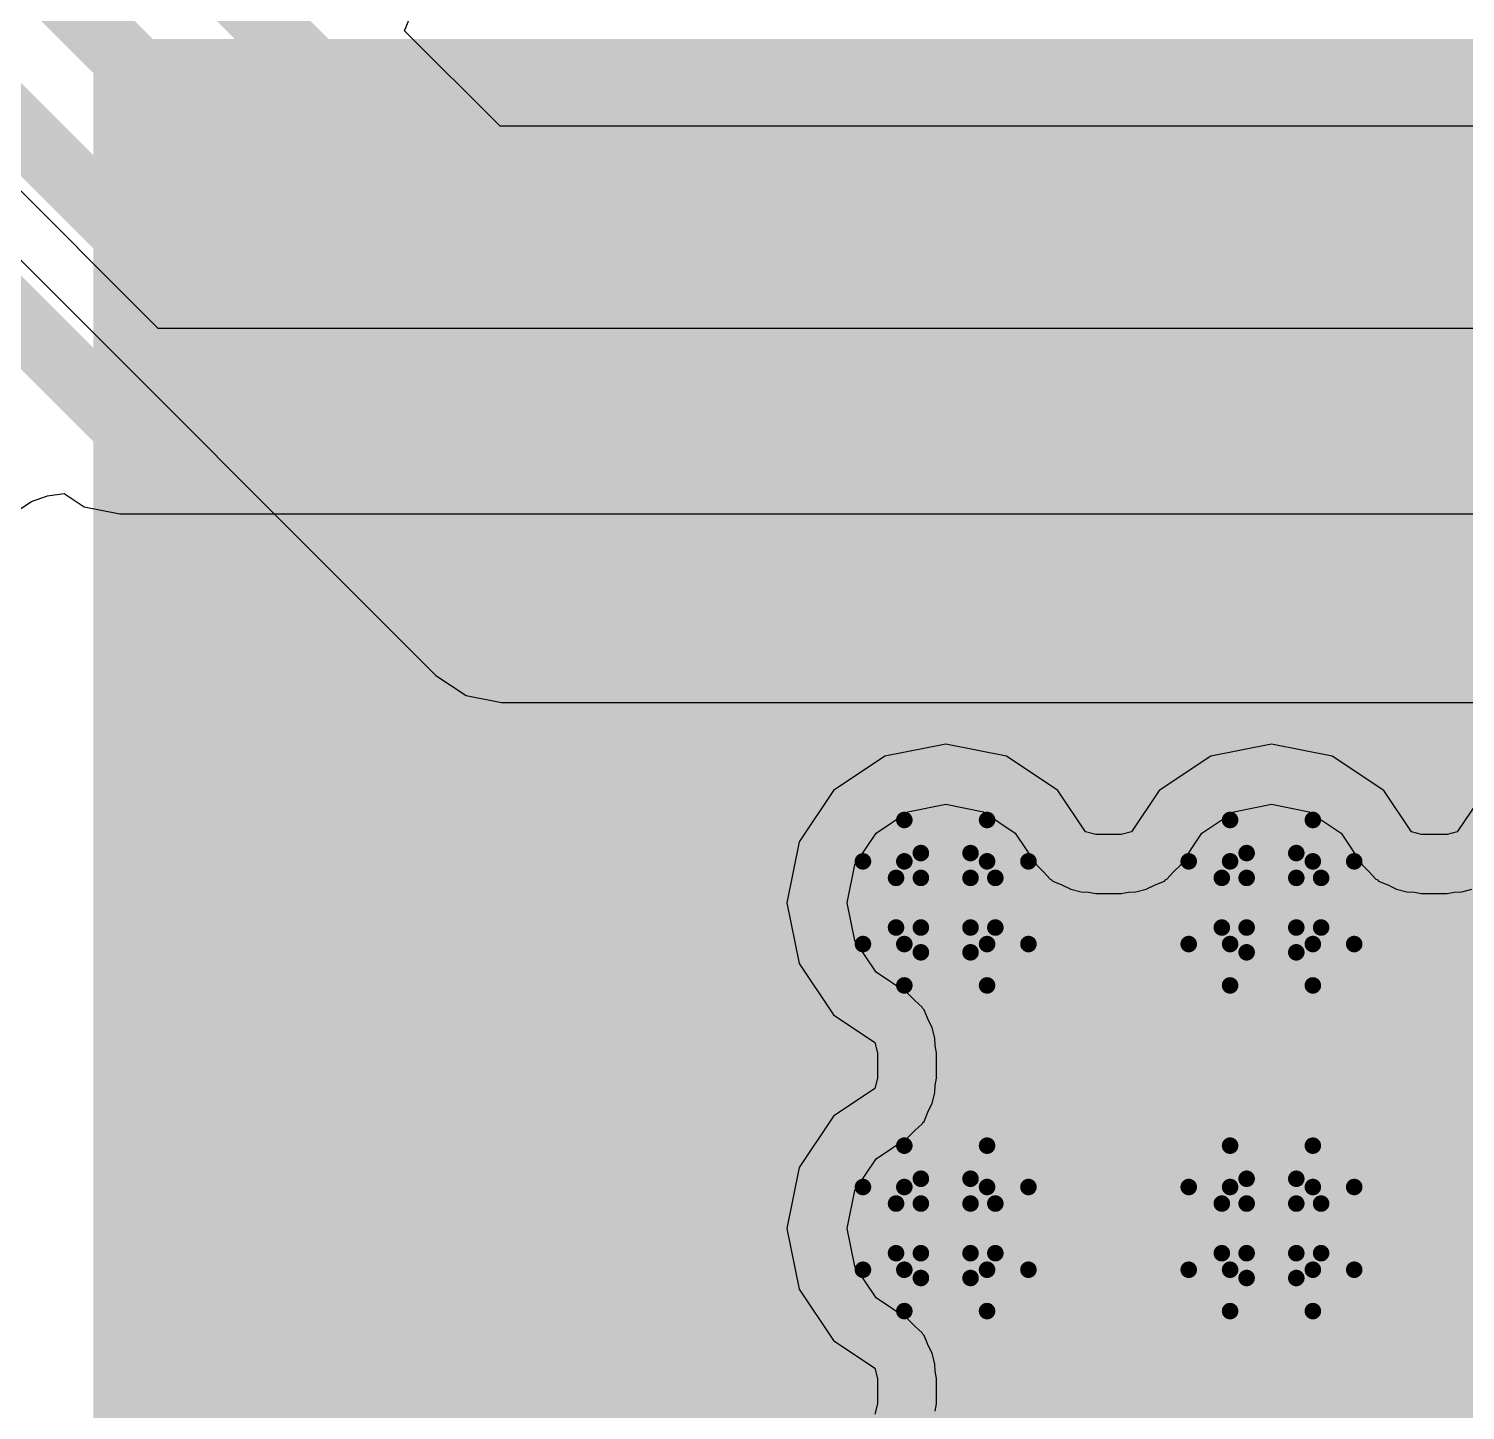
# Model space of a CAD drawing. Header units: inches. Extents: x -0.1 to 17.9, y -0.8 to 4.8.
# Drawn here: x 2.0105 to 2.1841, y 2.7359 to 2.9029 of the extents above; entities that cross this region are included whole.
import ezdxf

# ---------------------------------------------------------------- set-up
doc = ezdxf.new("R2010")
doc.units = ezdxf.units.IN
doc.header["$MEASUREMENT"] = 0
for name, color, linetype in [('Bottom Layer 1', 5, 'Continuous'), ('Bottom Solder', 6, 'Continuous'), ('Drill Drawing', 1, 'Continuous'), ('GND+Signal', 16, 'Continuous'), ('PWR+Signal', 76, 'Continuous'), ('Top Layer 1', 1, 'Continuous'), ('Top Paste', 8, 'Continuous'), ('Top Solder', 216, 'Continuous'), ('Via Holes', 16, 'Continuous')]:
    doc.layers.add(name, color=color, linetype=linetype)

# ---------------------------------------------------------------- blocks, each defined once
blk = doc.blocks.new('100_VQFN__12_12__100')
at = {"layer": 'Top Layer 1'}
blk.add_hatch(color=1, dxfattribs=at).paths.add_polyline_path([(-0.1595, 0.1595), (0.1595, 0.1595), (0.1595, -0.1595), (-0.1595, -0.1595)])
at = {"layer": 'Top Paste'}
blk.add_hatch(color=8, dxfattribs=at).paths.add_polyline_path([(-0.1595, 0.1595), (0.1595, 0.1595), (0.1595, -0.1595), (-0.1595, -0.1595)])
at = {"layer": 'Top Solder'}
blk.add_hatch(color=216, dxfattribs=at).paths.add_polyline_path([(-0.16166, 0.16167), (0.16167, 0.16167), (0.16167, -0.16167), (-0.16166, -0.16167)])

msp = doc.modelspace()

# ---------------------------------------------------------------- hatches: boundary and pattern name
at = {"layer": 'Bottom Layer 1'}
h = msp.add_hatch(color=5, dxfattribs=at)
edge = h.paths.add_edge_path()
edge.add_arc((2.12134, 2.79725), 0.01181, 0, 360)
h = msp.add_hatch(color=5, dxfattribs=at)
edge = h.paths.add_edge_path()
edge.add_arc((2.16071, 2.79725), 0.01181, 0, 360)
h = msp.add_hatch(color=5, dxfattribs=at)
edge = h.paths.add_edge_path()
edge.add_arc((2.12134, 2.75788), 0.01181, 0, 360)
h = msp.add_hatch(color=5, dxfattribs=at)
edge = h.paths.add_edge_path()
edge.add_arc((2.16071, 2.75788), 0.01181, 0, 360)
at = {"layer": 'Bottom Solder'}
h = msp.add_hatch(color=6, dxfattribs=at)
edge = h.paths.add_edge_path()
edge.add_arc((2.12134, 2.79725), 0.01581, 0, 360)
h = msp.add_hatch(color=6, dxfattribs=at)
edge = h.paths.add_edge_path()
edge.add_arc((2.16071, 2.79725), 0.01581, 0, 360)
h = msp.add_hatch(color=6, dxfattribs=at)
edge = h.paths.add_edge_path()
edge.add_arc((2.12134, 2.75788), 0.01581, 0, 360)
h = msp.add_hatch(color=6, dxfattribs=at)
edge = h.paths.add_edge_path()
edge.add_arc((2.16071, 2.75788), 0.01581, 0, 360)
at = {"layer": 'GND+Signal'}
h = msp.add_hatch(color=16, dxfattribs=at)
edge = h.paths.add_edge_path()
edge.add_arc((2.12134, 2.79725), 0.01181, 0, 360)
h = msp.add_hatch(color=16, dxfattribs=at)
edge = h.paths.add_edge_path()
edge.add_arc((2.16071, 2.79725), 0.01181, 0, 360)
h = msp.add_hatch(color=16, dxfattribs=at)
edge = h.paths.add_edge_path()
edge.add_arc((2.12134, 2.75788), 0.01181, 0, 360)
h = msp.add_hatch(color=16, dxfattribs=at)
edge = h.paths.add_edge_path()
edge.add_arc((2.16071, 2.75788), 0.01181, 0, 360)
at = {"layer": 'PWR+Signal'}
h = msp.add_hatch(color=76, dxfattribs=at)
edge = h.paths.add_edge_path()
edge.add_arc((2.12134, 2.79725), 0.01181, 0, 360)
h = msp.add_hatch(color=76, dxfattribs=at)
edge = h.paths.add_edge_path()
edge.add_arc((2.16071, 2.79725), 0.01181, 0, 360)
h = msp.add_hatch(color=76, dxfattribs=at)
edge = h.paths.add_edge_path()
edge.add_arc((2.12134, 2.75788), 0.01181, 0, 360)
h = msp.add_hatch(color=76, dxfattribs=at)
edge = h.paths.add_edge_path()
edge.add_arc((2.16071, 2.75788), 0.01181, 0, 360)
at = {"layer": 'Top Layer 1'}
h = msp.add_hatch(color=1, dxfattribs=at)
edge = h.paths.add_edge_path()
edge.add_arc((2.12134, 2.79725), 0.01181, 0, 360)
h = msp.add_hatch(color=1, dxfattribs=at)
edge = h.paths.add_edge_path()
edge.add_arc((2.16071, 2.79725), 0.01181, 0, 360)
h = msp.add_hatch(color=1, dxfattribs=at)
edge = h.paths.add_edge_path()
edge.add_arc((2.12134, 2.75788), 0.01181, 0, 360)
h = msp.add_hatch(color=1, dxfattribs=at)
edge = h.paths.add_edge_path()
edge.add_arc((2.16071, 2.75788), 0.01181, 0, 360)
at = {"layer": 'Via Holes'}
h = msp.add_hatch(color=7, dxfattribs=at)
edge = h.paths.add_edge_path()
edge.add_arc((2.12134, 2.79725), 0.00591, 0, 360)
h = msp.add_hatch(color=7, dxfattribs=at)
edge = h.paths.add_edge_path()
edge.add_arc((2.16071, 2.79725), 0.00591, 0, 360)
h = msp.add_hatch(color=7, dxfattribs=at)
edge = h.paths.add_edge_path()
edge.add_arc((2.12134, 2.75788), 0.00591, 0, 360)
h = msp.add_hatch(color=7, dxfattribs=at)
edge = h.paths.add_edge_path()
edge.add_arc((2.16071, 2.75788), 0.00591, 0, 360)

# ---------------------------------------------------------------- linework, layer by layer
at = {"layer": 'Bottom Layer 1'}
for p, q in [((2.02618, 2.86668), (2.00093, 2.89193)), ((2.34508, 2.86668), (2.02618, 2.86668)), ((2.00931, 2.84476), (2.01086, 2.84577)), ((2.01086, 2.84577), (2.01281, 2.84643)), ((2.01281, 2.84643), (2.01481, 2.84673)), ((2.01481, 2.84673), (2.01724, 2.8451)), ((2.01724, 2.8451), (2.02154, 2.84425)), ((2.02154, 2.84425), (2.02154, 2.84425)), ((2.02154, 2.84425), (2.34403, 2.84425))]:
    msp.add_line(p, q, dxfattribs=at)
for points in [[(1.993, 2.884, 0.008, 0.008, 0), (2.02154, 2.85546, 0.008, 0.008, 0)], [(2.02154, 2.85546, 0.008, 0.008, 0), (2.43546, 2.85546, 0.008, 0.008, 0)]]:
    msp.add_lwpolyline(points, format="xyseb", dxfattribs=at)
msp.add_lwpolyline([(2.01954, 2.85546, 0.004, 0.004, 1), (2.02354, 2.85546, 0.004, 0.004, 1)], format="xyseb", close=True, dxfattribs=at)
msp.add_lwpolyline([(2.01954, 2.85546, 0.004, 0.004, 1), (2.02354, 2.85546, 0.004, 0.004, 1)], format="xyseb", close=True, dxfattribs=at)
at = {"layer": 'Drill Drawing'}
for points in [[(2.11634, 2.80225, 0.002, 0.002, 0), (2.11634, 2.80725, 0.002, 0.002, 0)], [(2.11634, 2.80725, 0.002, 0.002, 0), (2.12634, 2.80725, 0.002, 0.002, 0)], [(2.12634, 2.80225, 0.002, 0.002, 0), (2.12634, 2.80725, 0.002, 0.002, 0)], [(2.15571, 2.80225, 0.002, 0.002, 0), (2.15571, 2.80725, 0.002, 0.002, 0)], [(2.15571, 2.80725, 0.002, 0.002, 0), (2.16571, 2.80725, 0.002, 0.002, 0)], [(2.16571, 2.80225, 0.002, 0.002, 0), (2.16571, 2.80725, 0.002, 0.002, 0)], [(2.11834, 2.80025, 0.002, 0.002, 0), (2.11834, 2.80325, 0.002, 0.002, 0)], [(2.11834, 2.80325, 0.002, 0.002, 0), (2.12434, 2.80325, 0.002, 0.002, 0)], [(2.12434, 2.80025, 0.002, 0.002, 0), (2.12434, 2.80325, 0.002, 0.002, 0)], [(2.15771, 2.80025, 0.002, 0.002, 0), (2.15771, 2.80325, 0.002, 0.002, 0)], [(2.15771, 2.80325, 0.002, 0.002, 0), (2.16371, 2.80325, 0.002, 0.002, 0)], [(2.16371, 2.80025, 0.002, 0.002, 0), (2.16371, 2.80325, 0.002, 0.002, 0)], [(2.11134, 2.79225, 0.002, 0.002, 0), (2.11134, 2.80225, 0.002, 0.002, 0)], [(2.11134, 2.80225, 0.002, 0.002, 0), (2.11634, 2.80225, 0.002, 0.002, 0)], [(2.12634, 2.80225, 0.002, 0.002, 0), (2.13134, 2.80225, 0.002, 0.002, 0)], [(2.13134, 2.79225, 0.002, 0.002, 0), (2.13134, 2.80225, 0.002, 0.002, 0)], [(2.15071, 2.79225, 0.002, 0.002, 0), (2.15071, 2.80225, 0.002, 0.002, 0)], [(2.15071, 2.80225, 0.002, 0.002, 0), (2.15571, 2.80225, 0.002, 0.002, 0)], [(2.16571, 2.80225, 0.002, 0.002, 0), (2.17071, 2.80225, 0.002, 0.002, 0)], [(2.17071, 2.79225, 0.002, 0.002, 0), (2.17071, 2.80225, 0.002, 0.002, 0)], [(2.11534, 2.79425, 0.002, 0.002, 0), (2.11534, 2.80025, 0.002, 0.002, 0)], [(2.11534, 2.80025, 0.002, 0.002, 0), (2.11834, 2.80025, 0.002, 0.002, 0)], [(2.12434, 2.80025, 0.002, 0.002, 0), (2.12734, 2.80025, 0.002, 0.002, 0)], [(2.12734, 2.79425, 0.002, 0.002, 0), (2.12734, 2.80025, 0.002, 0.002, 0)], [(2.15471, 2.79425, 0.002, 0.002, 0), (2.15471, 2.80025, 0.002, 0.002, 0)], [(2.15471, 2.80025, 0.002, 0.002, 0), (2.15771, 2.80025, 0.002, 0.002, 0)], [(2.16371, 2.80025, 0.002, 0.002, 0), (2.16671, 2.80025, 0.002, 0.002, 0)], [(2.16671, 2.79425, 0.002, 0.002, 0), (2.16671, 2.80025, 0.002, 0.002, 0)], [(2.11534, 2.79425, 0.002, 0.002, 0), (2.11834, 2.79425, 0.002, 0.002, 0)], [(2.11834, 2.79125, 0.002, 0.002, 0), (2.11834, 2.79425, 0.002, 0.002, 0)], [(2.12434, 2.79425, 0.002, 0.002, 0), (2.12734, 2.79425, 0.002, 0.002, 0)], [(2.12434, 2.79125, 0.002, 0.002, 0), (2.12434, 2.79425, 0.002, 0.002, 0)], [(2.15471, 2.79425, 0.002, 0.002, 0), (2.15771, 2.79425, 0.002, 0.002, 0)], [(2.15771, 2.79125, 0.002, 0.002, 0), (2.15771, 2.79425, 0.002, 0.002, 0)], [(2.16371, 2.79425, 0.002, 0.002, 0), (2.16671, 2.79425, 0.002, 0.002, 0)], [(2.16371, 2.79125, 0.002, 0.002, 0), (2.16371, 2.79425, 0.002, 0.002, 0)], [(2.11134, 2.79225, 0.002, 0.002, 0), (2.11634, 2.79225, 0.002, 0.002, 0)], [(2.11634, 2.78725, 0.002, 0.002, 0), (2.11634, 2.79225, 0.002, 0.002, 0)], [(2.11834, 2.79125, 0.002, 0.002, 0), (2.12434, 2.79125, 0.002, 0.002, 0)], [(2.12634, 2.79225, 0.002, 0.002, 0), (2.13134, 2.79225, 0.002, 0.002, 0)], [(2.12634, 2.78725, 0.002, 0.002, 0), (2.12634, 2.79225, 0.002, 0.002, 0)], [(2.15071, 2.79225, 0.002, 0.002, 0), (2.15571, 2.79225, 0.002, 0.002, 0)], [(2.15571, 2.78725, 0.002, 0.002, 0), (2.15571, 2.79225, 0.002, 0.002, 0)], [(2.15771, 2.79125, 0.002, 0.002, 0), (2.16371, 2.79125, 0.002, 0.002, 0)], [(2.16571, 2.79225, 0.002, 0.002, 0), (2.17071, 2.79225, 0.002, 0.002, 0)], [(2.16571, 2.78725, 0.002, 0.002, 0), (2.16571, 2.79225, 0.002, 0.002, 0)], [(2.11634, 2.78725, 0.002, 0.002, 0), (2.12634, 2.78725, 0.002, 0.002, 0)], [(2.15571, 2.78725, 0.002, 0.002, 0), (2.16571, 2.78725, 0.002, 0.002, 0)], [(2.11634, 2.76288, 0.002, 0.002, 0), (2.11634, 2.76788, 0.002, 0.002, 0)], [(2.11634, 2.76788, 0.002, 0.002, 0), (2.12634, 2.76788, 0.002, 0.002, 0)], [(2.12634, 2.76288, 0.002, 0.002, 0), (2.12634, 2.76788, 0.002, 0.002, 0)], [(2.15571, 2.76288, 0.002, 0.002, 0), (2.15571, 2.76788, 0.002, 0.002, 0)], [(2.15571, 2.76788, 0.002, 0.002, 0), (2.16571, 2.76788, 0.002, 0.002, 0)], [(2.16571, 2.76288, 0.002, 0.002, 0), (2.16571, 2.76788, 0.002, 0.002, 0)], [(2.11134, 2.75288, 0.002, 0.002, 0), (2.11134, 2.76288, 0.002, 0.002, 0)], [(2.11134, 2.76288, 0.002, 0.002, 0), (2.11634, 2.76288, 0.002, 0.002, 0)], [(2.11834, 2.76088, 0.002, 0.002, 0), (2.11834, 2.76388, 0.002, 0.002, 0)], [(2.11834, 2.76388, 0.002, 0.002, 0), (2.12434, 2.76388, 0.002, 0.002, 0)], [(2.12434, 2.76088, 0.002, 0.002, 0), (2.12434, 2.76388, 0.002, 0.002, 0)], [(2.12634, 2.76288, 0.002, 0.002, 0), (2.13134, 2.76288, 0.002, 0.002, 0)], [(2.13134, 2.75288, 0.002, 0.002, 0), (2.13134, 2.76288, 0.002, 0.002, 0)], [(2.15071, 2.75288, 0.002, 0.002, 0), (2.15071, 2.76288, 0.002, 0.002, 0)], [(2.15071, 2.76288, 0.002, 0.002, 0), (2.15571, 2.76288, 0.002, 0.002, 0)], [(2.15771, 2.76088, 0.002, 0.002, 0), (2.15771, 2.76388, 0.002, 0.002, 0)], [(2.15771, 2.76388, 0.002, 0.002, 0), (2.16371, 2.76388, 0.002, 0.002, 0)], [(2.16371, 2.76088, 0.002, 0.002, 0), (2.16371, 2.76388, 0.002, 0.002, 0)], [(2.16571, 2.76288, 0.002, 0.002, 0), (2.17071, 2.76288, 0.002, 0.002, 0)], [(2.17071, 2.75288, 0.002, 0.002, 0), (2.17071, 2.76288, 0.002, 0.002, 0)], [(2.11534, 2.75488, 0.002, 0.002, 0), (2.11534, 2.76088, 0.002, 0.002, 0)], [(2.11534, 2.76088, 0.002, 0.002, 0), (2.11834, 2.76088, 0.002, 0.002, 0)], [(2.12434, 2.76088, 0.002, 0.002, 0), (2.12734, 2.76088, 0.002, 0.002, 0)], [(2.12734, 2.75488, 0.002, 0.002, 0), (2.12734, 2.76088, 0.002, 0.002, 0)], [(2.15471, 2.75488, 0.002, 0.002, 0), (2.15471, 2.76088, 0.002, 0.002, 0)], [(2.15471, 2.76088, 0.002, 0.002, 0), (2.15771, 2.76088, 0.002, 0.002, 0)], [(2.16371, 2.76088, 0.002, 0.002, 0), (2.16671, 2.76088, 0.002, 0.002, 0)], [(2.16671, 2.75488, 0.002, 0.002, 0), (2.16671, 2.76088, 0.002, 0.002, 0)], [(2.11534, 2.75488, 0.002, 0.002, 0), (2.11834, 2.75488, 0.002, 0.002, 0)], [(2.11834, 2.75188, 0.002, 0.002, 0), (2.11834, 2.75488, 0.002, 0.002, 0)], [(2.12434, 2.75488, 0.002, 0.002, 0), (2.12734, 2.75488, 0.002, 0.002, 0)], [(2.12434, 2.75188, 0.002, 0.002, 0), (2.12434, 2.75488, 0.002, 0.002, 0)], [(2.15471, 2.75488, 0.002, 0.002, 0), (2.15771, 2.75488, 0.002, 0.002, 0)], [(2.15771, 2.75188, 0.002, 0.002, 0), (2.15771, 2.75488, 0.002, 0.002, 0)], [(2.16371, 2.75488, 0.002, 0.002, 0), (2.16671, 2.75488, 0.002, 0.002, 0)], [(2.16371, 2.75188, 0.002, 0.002, 0), (2.16371, 2.75488, 0.002, 0.002, 0)], [(2.11134, 2.75288, 0.002, 0.002, 0), (2.11634, 2.75288, 0.002, 0.002, 0)], [(2.11634, 2.74788, 0.002, 0.002, 0), (2.11634, 2.75288, 0.002, 0.002, 0)], [(2.12634, 2.75288, 0.002, 0.002, 0), (2.13134, 2.75288, 0.002, 0.002, 0)], [(2.12634, 2.74788, 0.002, 0.002, 0), (2.12634, 2.75288, 0.002, 0.002, 0)], [(2.15071, 2.75288, 0.002, 0.002, 0), (2.15571, 2.75288, 0.002, 0.002, 0)], [(2.15571, 2.74788, 0.002, 0.002, 0), (2.15571, 2.75288, 0.002, 0.002, 0)], [(2.16571, 2.75288, 0.002, 0.002, 0), (2.17071, 2.75288, 0.002, 0.002, 0)], [(2.16571, 2.74788, 0.002, 0.002, 0), (2.16571, 2.75288, 0.002, 0.002, 0)], [(2.11834, 2.75188, 0.002, 0.002, 0), (2.12434, 2.75188, 0.002, 0.002, 0)], [(2.15771, 2.75188, 0.002, 0.002, 0), (2.16371, 2.75188, 0.002, 0.002, 0)], [(2.11634, 2.74788, 0.002, 0.002, 0), (2.12634, 2.74788, 0.002, 0.002, 0)], [(2.15571, 2.74788, 0.002, 0.002, 0), (2.16571, 2.74788, 0.002, 0.002, 0)]]:
    msp.add_lwpolyline(points, format="xyseb", dxfattribs=at)
for points in [[(2.11584, 2.80725, 0.001, 0.001, 1), (2.11684, 2.80725, 0.001, 0.001, 1)], [(2.11584, 2.80725, 0.001, 0.001, 1), (2.11684, 2.80725, 0.001, 0.001, 1)], [(2.12584, 2.80725, 0.001, 0.001, 1), (2.12684, 2.80725, 0.001, 0.001, 1)], [(2.12584, 2.80725, 0.001, 0.001, 1), (2.12684, 2.80725, 0.001, 0.001, 1)], [(2.15521, 2.80725, 0.001, 0.001, 1), (2.15621, 2.80725, 0.001, 0.001, 1)], [(2.15521, 2.80725, 0.001, 0.001, 1), (2.15621, 2.80725, 0.001, 0.001, 1)], [(2.16521, 2.80725, 0.001, 0.001, 1), (2.16621, 2.80725, 0.001, 0.001, 1)], [(2.16521, 2.80725, 0.001, 0.001, 1), (2.16621, 2.80725, 0.001, 0.001, 1)], [(2.11784, 2.80325, 0.001, 0.001, 1), (2.11884, 2.80325, 0.001, 0.001, 1)], [(2.11784, 2.80325, 0.001, 0.001, 1), (2.11884, 2.80325, 0.001, 0.001, 1)], [(2.12384, 2.80325, 0.001, 0.001, 1), (2.12484, 2.80325, 0.001, 0.001, 1)], [(2.12384, 2.80325, 0.001, 0.001, 1), (2.12484, 2.80325, 0.001, 0.001, 1)], [(2.15721, 2.80325, 0.001, 0.001, 1), (2.15821, 2.80325, 0.001, 0.001, 1)], [(2.15721, 2.80325, 0.001, 0.001, 1), (2.15821, 2.80325, 0.001, 0.001, 1)], [(2.16321, 2.80325, 0.001, 0.001, 1), (2.16421, 2.80325, 0.001, 0.001, 1)], [(2.16321, 2.80325, 0.001, 0.001, 1), (2.16421, 2.80325, 0.001, 0.001, 1)], [(2.11084, 2.80225, 0.001, 0.001, 1), (2.11184, 2.80225, 0.001, 0.001, 1)], [(2.11084, 2.80225, 0.001, 0.001, 1), (2.11184, 2.80225, 0.001, 0.001, 1)], [(2.11584, 2.80225, 0.001, 0.001, 1), (2.11684, 2.80225, 0.001, 0.001, 1)], [(2.11584, 2.80225, 0.001, 0.001, 1), (2.11684, 2.80225, 0.001, 0.001, 1)], [(2.12584, 2.80225, 0.001, 0.001, 1), (2.12684, 2.80225, 0.001, 0.001, 1)], [(2.12584, 2.80225, 0.001, 0.001, 1), (2.12684, 2.80225, 0.001, 0.001, 1)], [(2.13084, 2.80225, 0.001, 0.001, 1), (2.13184, 2.80225, 0.001, 0.001, 1)], [(2.13084, 2.80225, 0.001, 0.001, 1), (2.13184, 2.80225, 0.001, 0.001, 1)], [(2.15021, 2.80225, 0.001, 0.001, 1), (2.15121, 2.80225, 0.001, 0.001, 1)], [(2.15021, 2.80225, 0.001, 0.001, 1), (2.15121, 2.80225, 0.001, 0.001, 1)], [(2.15521, 2.80225, 0.001, 0.001, 1), (2.15621, 2.80225, 0.001, 0.001, 1)], [(2.15521, 2.80225, 0.001, 0.001, 1), (2.15621, 2.80225, 0.001, 0.001, 1)], [(2.16521, 2.80225, 0.001, 0.001, 1), (2.16621, 2.80225, 0.001, 0.001, 1)], [(2.16521, 2.80225, 0.001, 0.001, 1), (2.16621, 2.80225, 0.001, 0.001, 1)], [(2.17021, 2.80225, 0.001, 0.001, 1), (2.17121, 2.80225, 0.001, 0.001, 1)], [(2.17021, 2.80225, 0.001, 0.001, 1), (2.17121, 2.80225, 0.001, 0.001, 1)], [(2.11484, 2.80025, 0.001, 0.001, 1), (2.11584, 2.80025, 0.001, 0.001, 1)], [(2.11484, 2.80025, 0.001, 0.001, 1), (2.11584, 2.80025, 0.001, 0.001, 1)], [(2.11784, 2.80025, 0.001, 0.001, 1), (2.11884, 2.80025, 0.001, 0.001, 1)], [(2.11784, 2.80025, 0.001, 0.001, 1), (2.11884, 2.80025, 0.001, 0.001, 1)], [(2.12384, 2.80025, 0.001, 0.001, 1), (2.12484, 2.80025, 0.001, 0.001, 1)], [(2.12384, 2.80025, 0.001, 0.001, 1), (2.12484, 2.80025, 0.001, 0.001, 1)], [(2.12684, 2.80025, 0.001, 0.001, 1), (2.12784, 2.80025, 0.001, 0.001, 1)], [(2.12684, 2.80025, 0.001, 0.001, 1), (2.12784, 2.80025, 0.001, 0.001, 1)], [(2.15421, 2.80025, 0.001, 0.001, 1), (2.15521, 2.80025, 0.001, 0.001, 1)], [(2.15421, 2.80025, 0.001, 0.001, 1), (2.15521, 2.80025, 0.001, 0.001, 1)], [(2.15721, 2.80025, 0.001, 0.001, 1), (2.15821, 2.80025, 0.001, 0.001, 1)], [(2.15721, 2.80025, 0.001, 0.001, 1), (2.15821, 2.80025, 0.001, 0.001, 1)], [(2.16321, 2.80025, 0.001, 0.001, 1), (2.16421, 2.80025, 0.001, 0.001, 1)], [(2.16321, 2.80025, 0.001, 0.001, 1), (2.16421, 2.80025, 0.001, 0.001, 1)], [(2.16621, 2.80025, 0.001, 0.001, 1), (2.16721, 2.80025, 0.001, 0.001, 1)], [(2.16621, 2.80025, 0.001, 0.001, 1), (2.16721, 2.80025, 0.001, 0.001, 1)], [(2.11484, 2.79425, 0.001, 0.001, 1), (2.11584, 2.79425, 0.001, 0.001, 1)], [(2.11484, 2.79425, 0.001, 0.001, 1), (2.11584, 2.79425, 0.001, 0.001, 1)], [(2.11784, 2.79425, 0.001, 0.001, 1), (2.11884, 2.79425, 0.001, 0.001, 1)], [(2.11784, 2.79425, 0.001, 0.001, 1), (2.11884, 2.79425, 0.001, 0.001, 1)], [(2.12384, 2.79425, 0.001, 0.001, 1), (2.12484, 2.79425, 0.001, 0.001, 1)], [(2.12384, 2.79425, 0.001, 0.001, 1), (2.12484, 2.79425, 0.001, 0.001, 1)], [(2.12684, 2.79425, 0.001, 0.001, 1), (2.12784, 2.79425, 0.001, 0.001, 1)], [(2.12684, 2.79425, 0.001, 0.001, 1), (2.12784, 2.79425, 0.001, 0.001, 1)], [(2.15421, 2.79425, 0.001, 0.001, 1), (2.15521, 2.79425, 0.001, 0.001, 1)], [(2.15421, 2.79425, 0.001, 0.001, 1), (2.15521, 2.79425, 0.001, 0.001, 1)], [(2.15721, 2.79425, 0.001, 0.001, 1), (2.15821, 2.79425, 0.001, 0.001, 1)], [(2.15721, 2.79425, 0.001, 0.001, 1), (2.15821, 2.79425, 0.001, 0.001, 1)], [(2.16321, 2.79425, 0.001, 0.001, 1), (2.16421, 2.79425, 0.001, 0.001, 1)], [(2.16321, 2.79425, 0.001, 0.001, 1), (2.16421, 2.79425, 0.001, 0.001, 1)], [(2.16621, 2.79425, 0.001, 0.001, 1), (2.16721, 2.79425, 0.001, 0.001, 1)], [(2.16621, 2.79425, 0.001, 0.001, 1), (2.16721, 2.79425, 0.001, 0.001, 1)], [(2.11084, 2.79225, 0.001, 0.001, 1), (2.11184, 2.79225, 0.001, 0.001, 1)], [(2.11084, 2.79225, 0.001, 0.001, 1), (2.11184, 2.79225, 0.001, 0.001, 1)], [(2.11584, 2.79225, 0.001, 0.001, 1), (2.11684, 2.79225, 0.001, 0.001, 1)], [(2.11584, 2.79225, 0.001, 0.001, 1), (2.11684, 2.79225, 0.001, 0.001, 1)], [(2.11784, 2.79125, 0.001, 0.001, 1), (2.11884, 2.79125, 0.001, 0.001, 1)], [(2.11784, 2.79125, 0.001, 0.001, 1), (2.11884, 2.79125, 0.001, 0.001, 1)], [(2.12384, 2.79125, 0.001, 0.001, 1), (2.12484, 2.79125, 0.001, 0.001, 1)], [(2.12384, 2.79125, 0.001, 0.001, 1), (2.12484, 2.79125, 0.001, 0.001, 1)], [(2.12584, 2.79225, 0.001, 0.001, 1), (2.12684, 2.79225, 0.001, 0.001, 1)], [(2.12584, 2.79225, 0.001, 0.001, 1), (2.12684, 2.79225, 0.001, 0.001, 1)], [(2.13084, 2.79225, 0.001, 0.001, 1), (2.13184, 2.79225, 0.001, 0.001, 1)], [(2.13084, 2.79225, 0.001, 0.001, 1), (2.13184, 2.79225, 0.001, 0.001, 1)], [(2.15021, 2.79225, 0.001, 0.001, 1), (2.15121, 2.79225, 0.001, 0.001, 1)], [(2.15021, 2.79225, 0.001, 0.001, 1), (2.15121, 2.79225, 0.001, 0.001, 1)], [(2.15521, 2.79225, 0.001, 0.001, 1), (2.15621, 2.79225, 0.001, 0.001, 1)], [(2.15521, 2.79225, 0.001, 0.001, 1), (2.15621, 2.79225, 0.001, 0.001, 1)], [(2.15721, 2.79125, 0.001, 0.001, 1), (2.15821, 2.79125, 0.001, 0.001, 1)], [(2.15721, 2.79125, 0.001, 0.001, 1), (2.15821, 2.79125, 0.001, 0.001, 1)], [(2.16321, 2.79125, 0.001, 0.001, 1), (2.16421, 2.79125, 0.001, 0.001, 1)], [(2.16321, 2.79125, 0.001, 0.001, 1), (2.16421, 2.79125, 0.001, 0.001, 1)], [(2.16521, 2.79225, 0.001, 0.001, 1), (2.16621, 2.79225, 0.001, 0.001, 1)], [(2.16521, 2.79225, 0.001, 0.001, 1), (2.16621, 2.79225, 0.001, 0.001, 1)], [(2.17021, 2.79225, 0.001, 0.001, 1), (2.17121, 2.79225, 0.001, 0.001, 1)], [(2.17021, 2.79225, 0.001, 0.001, 1), (2.17121, 2.79225, 0.001, 0.001, 1)], [(2.11584, 2.78725, 0.001, 0.001, 1), (2.11684, 2.78725, 0.001, 0.001, 1)], [(2.11584, 2.78725, 0.001, 0.001, 1), (2.11684, 2.78725, 0.001, 0.001, 1)], [(2.12584, 2.78725, 0.001, 0.001, 1), (2.12684, 2.78725, 0.001, 0.001, 1)], [(2.12584, 2.78725, 0.001, 0.001, 1), (2.12684, 2.78725, 0.001, 0.001, 1)], [(2.15521, 2.78725, 0.001, 0.001, 1), (2.15621, 2.78725, 0.001, 0.001, 1)], [(2.15521, 2.78725, 0.001, 0.001, 1), (2.15621, 2.78725, 0.001, 0.001, 1)], [(2.16521, 2.78725, 0.001, 0.001, 1), (2.16621, 2.78725, 0.001, 0.001, 1)], [(2.16521, 2.78725, 0.001, 0.001, 1), (2.16621, 2.78725, 0.001, 0.001, 1)], [(2.11584, 2.76788, 0.001, 0.001, 1), (2.11684, 2.76788, 0.001, 0.001, 1)], [(2.11584, 2.76788, 0.001, 0.001, 1), (2.11684, 2.76788, 0.001, 0.001, 1)], [(2.12584, 2.76788, 0.001, 0.001, 1), (2.12684, 2.76788, 0.001, 0.001, 1)], [(2.12584, 2.76788, 0.001, 0.001, 1), (2.12684, 2.76788, 0.001, 0.001, 1)], [(2.15521, 2.76788, 0.001, 0.001, 1), (2.15621, 2.76788, 0.001, 0.001, 1)], [(2.15521, 2.76788, 0.001, 0.001, 1), (2.15621, 2.76788, 0.001, 0.001, 1)], [(2.16521, 2.76788, 0.001, 0.001, 1), (2.16621, 2.76788, 0.001, 0.001, 1)], [(2.16521, 2.76788, 0.001, 0.001, 1), (2.16621, 2.76788, 0.001, 0.001, 1)], [(2.11084, 2.76288, 0.001, 0.001, 1), (2.11184, 2.76288, 0.001, 0.001, 1)], [(2.11084, 2.76288, 0.001, 0.001, 1), (2.11184, 2.76288, 0.001, 0.001, 1)], [(2.11584, 2.76288, 0.001, 0.001, 1), (2.11684, 2.76288, 0.001, 0.001, 1)], [(2.11584, 2.76288, 0.001, 0.001, 1), (2.11684, 2.76288, 0.001, 0.001, 1)], [(2.11784, 2.76388, 0.001, 0.001, 1), (2.11884, 2.76388, 0.001, 0.001, 1)], [(2.11784, 2.76388, 0.001, 0.001, 1), (2.11884, 2.76388, 0.001, 0.001, 1)], [(2.12384, 2.76388, 0.001, 0.001, 1), (2.12484, 2.76388, 0.001, 0.001, 1)], [(2.12384, 2.76388, 0.001, 0.001, 1), (2.12484, 2.76388, 0.001, 0.001, 1)], [(2.12584, 2.76288, 0.001, 0.001, 1), (2.12684, 2.76288, 0.001, 0.001, 1)], [(2.12584, 2.76288, 0.001, 0.001, 1), (2.12684, 2.76288, 0.001, 0.001, 1)], [(2.13084, 2.76288, 0.001, 0.001, 1), (2.13184, 2.76288, 0.001, 0.001, 1)], [(2.13084, 2.76288, 0.001, 0.001, 1), (2.13184, 2.76288, 0.001, 0.001, 1)], [(2.15021, 2.76288, 0.001, 0.001, 1), (2.15121, 2.76288, 0.001, 0.001, 1)], [(2.15021, 2.76288, 0.001, 0.001, 1), (2.15121, 2.76288, 0.001, 0.001, 1)], [(2.15521, 2.76288, 0.001, 0.001, 1), (2.15621, 2.76288, 0.001, 0.001, 1)], [(2.15521, 2.76288, 0.001, 0.001, 1), (2.15621, 2.76288, 0.001, 0.001, 1)], [(2.15721, 2.76388, 0.001, 0.001, 1), (2.15821, 2.76388, 0.001, 0.001, 1)], [(2.15721, 2.76388, 0.001, 0.001, 1), (2.15821, 2.76388, 0.001, 0.001, 1)], [(2.16321, 2.76388, 0.001, 0.001, 1), (2.16421, 2.76388, 0.001, 0.001, 1)], [(2.16321, 2.76388, 0.001, 0.001, 1), (2.16421, 2.76388, 0.001, 0.001, 1)], [(2.16521, 2.76288, 0.001, 0.001, 1), (2.16621, 2.76288, 0.001, 0.001, 1)], [(2.16521, 2.76288, 0.001, 0.001, 1), (2.16621, 2.76288, 0.001, 0.001, 1)], [(2.17021, 2.76288, 0.001, 0.001, 1), (2.17121, 2.76288, 0.001, 0.001, 1)], [(2.17021, 2.76288, 0.001, 0.001, 1), (2.17121, 2.76288, 0.001, 0.001, 1)], [(2.11484, 2.76088, 0.001, 0.001, 1), (2.11584, 2.76088, 0.001, 0.001, 1)], [(2.11484, 2.76088, 0.001, 0.001, 1), (2.11584, 2.76088, 0.001, 0.001, 1)], [(2.11784, 2.76088, 0.001, 0.001, 1), (2.11884, 2.76088, 0.001, 0.001, 1)], [(2.11784, 2.76088, 0.001, 0.001, 1), (2.11884, 2.76088, 0.001, 0.001, 1)], [(2.12384, 2.76088, 0.001, 0.001, 1), (2.12484, 2.76088, 0.001, 0.001, 1)], [(2.12384, 2.76088, 0.001, 0.001, 1), (2.12484, 2.76088, 0.001, 0.001, 1)], [(2.12684, 2.76088, 0.001, 0.001, 1), (2.12784, 2.76088, 0.001, 0.001, 1)], [(2.12684, 2.76088, 0.001, 0.001, 1), (2.12784, 2.76088, 0.001, 0.001, 1)], [(2.15421, 2.76088, 0.001, 0.001, 1), (2.15521, 2.76088, 0.001, 0.001, 1)], [(2.15421, 2.76088, 0.001, 0.001, 1), (2.15521, 2.76088, 0.001, 0.001, 1)], [(2.15721, 2.76088, 0.001, 0.001, 1), (2.15821, 2.76088, 0.001, 0.001, 1)], [(2.15721, 2.76088, 0.001, 0.001, 1), (2.15821, 2.76088, 0.001, 0.001, 1)], [(2.16321, 2.76088, 0.001, 0.001, 1), (2.16421, 2.76088, 0.001, 0.001, 1)], [(2.16321, 2.76088, 0.001, 0.001, 1), (2.16421, 2.76088, 0.001, 0.001, 1)], [(2.16621, 2.76088, 0.001, 0.001, 1), (2.16721, 2.76088, 0.001, 0.001, 1)], [(2.16621, 2.76088, 0.001, 0.001, 1), (2.16721, 2.76088, 0.001, 0.001, 1)], [(2.11484, 2.75488, 0.001, 0.001, 1), (2.11584, 2.75488, 0.001, 0.001, 1)], [(2.11484, 2.75488, 0.001, 0.001, 1), (2.11584, 2.75488, 0.001, 0.001, 1)], [(2.11784, 2.75488, 0.001, 0.001, 1), (2.11884, 2.75488, 0.001, 0.001, 1)], [(2.11784, 2.75488, 0.001, 0.001, 1), (2.11884, 2.75488, 0.001, 0.001, 1)], [(2.12384, 2.75488, 0.001, 0.001, 1), (2.12484, 2.75488, 0.001, 0.001, 1)], [(2.12384, 2.75488, 0.001, 0.001, 1), (2.12484, 2.75488, 0.001, 0.001, 1)], [(2.12684, 2.75488, 0.001, 0.001, 1), (2.12784, 2.75488, 0.001, 0.001, 1)], [(2.12684, 2.75488, 0.001, 0.001, 1), (2.12784, 2.75488, 0.001, 0.001, 1)], [(2.15421, 2.75488, 0.001, 0.001, 1), (2.15521, 2.75488, 0.001, 0.001, 1)], [(2.15421, 2.75488, 0.001, 0.001, 1), (2.15521, 2.75488, 0.001, 0.001, 1)], [(2.15721, 2.75488, 0.001, 0.001, 1), (2.15821, 2.75488, 0.001, 0.001, 1)], [(2.15721, 2.75488, 0.001, 0.001, 1), (2.15821, 2.75488, 0.001, 0.001, 1)], [(2.16321, 2.75488, 0.001, 0.001, 1), (2.16421, 2.75488, 0.001, 0.001, 1)], [(2.16321, 2.75488, 0.001, 0.001, 1), (2.16421, 2.75488, 0.001, 0.001, 1)], [(2.16621, 2.75488, 0.001, 0.001, 1), (2.16721, 2.75488, 0.001, 0.001, 1)], [(2.16621, 2.75488, 0.001, 0.001, 1), (2.16721, 2.75488, 0.001, 0.001, 1)], [(2.11084, 2.75288, 0.001, 0.001, 1), (2.11184, 2.75288, 0.001, 0.001, 1)], [(2.11084, 2.75288, 0.001, 0.001, 1), (2.11184, 2.75288, 0.001, 0.001, 1)], [(2.11584, 2.75288, 0.001, 0.001, 1), (2.11684, 2.75288, 0.001, 0.001, 1)], [(2.11584, 2.75288, 0.001, 0.001, 1), (2.11684, 2.75288, 0.001, 0.001, 1)], [(2.12584, 2.75288, 0.001, 0.001, 1), (2.12684, 2.75288, 0.001, 0.001, 1)], [(2.12584, 2.75288, 0.001, 0.001, 1), (2.12684, 2.75288, 0.001, 0.001, 1)], [(2.13084, 2.75288, 0.001, 0.001, 1), (2.13184, 2.75288, 0.001, 0.001, 1)], [(2.13084, 2.75288, 0.001, 0.001, 1), (2.13184, 2.75288, 0.001, 0.001, 1)], [(2.15021, 2.75288, 0.001, 0.001, 1), (2.15121, 2.75288, 0.001, 0.001, 1)], [(2.15021, 2.75288, 0.001, 0.001, 1), (2.15121, 2.75288, 0.001, 0.001, 1)], [(2.15521, 2.75288, 0.001, 0.001, 1), (2.15621, 2.75288, 0.001, 0.001, 1)], [(2.15521, 2.75288, 0.001, 0.001, 1), (2.15621, 2.75288, 0.001, 0.001, 1)], [(2.16521, 2.75288, 0.001, 0.001, 1), (2.16621, 2.75288, 0.001, 0.001, 1)], [(2.16521, 2.75288, 0.001, 0.001, 1), (2.16621, 2.75288, 0.001, 0.001, 1)], [(2.17021, 2.75288, 0.001, 0.001, 1), (2.17121, 2.75288, 0.001, 0.001, 1)], [(2.17021, 2.75288, 0.001, 0.001, 1), (2.17121, 2.75288, 0.001, 0.001, 1)], [(2.11784, 2.75188, 0.001, 0.001, 1), (2.11884, 2.75188, 0.001, 0.001, 1)], [(2.11784, 2.75188, 0.001, 0.001, 1), (2.11884, 2.75188, 0.001, 0.001, 1)], [(2.12384, 2.75188, 0.001, 0.001, 1), (2.12484, 2.75188, 0.001, 0.001, 1)], [(2.12384, 2.75188, 0.001, 0.001, 1), (2.12484, 2.75188, 0.001, 0.001, 1)], [(2.15721, 2.75188, 0.001, 0.001, 1), (2.15821, 2.75188, 0.001, 0.001, 1)], [(2.15721, 2.75188, 0.001, 0.001, 1), (2.15821, 2.75188, 0.001, 0.001, 1)], [(2.16321, 2.75188, 0.001, 0.001, 1), (2.16421, 2.75188, 0.001, 0.001, 1)], [(2.16321, 2.75188, 0.001, 0.001, 1), (2.16421, 2.75188, 0.001, 0.001, 1)], [(2.11584, 2.74788, 0.001, 0.001, 1), (2.11684, 2.74788, 0.001, 0.001, 1)], [(2.11584, 2.74788, 0.001, 0.001, 1), (2.11684, 2.74788, 0.001, 0.001, 1)], [(2.12584, 2.74788, 0.001, 0.001, 1), (2.12684, 2.74788, 0.001, 0.001, 1)], [(2.12584, 2.74788, 0.001, 0.001, 1), (2.12684, 2.74788, 0.001, 0.001, 1)], [(2.15521, 2.74788, 0.001, 0.001, 1), (2.15621, 2.74788, 0.001, 0.001, 1)], [(2.15521, 2.74788, 0.001, 0.001, 1), (2.15621, 2.74788, 0.001, 0.001, 1)], [(2.16521, 2.74788, 0.001, 0.001, 1), (2.16621, 2.74788, 0.001, 0.001, 1)], [(2.16521, 2.74788, 0.001, 0.001, 1), (2.16621, 2.74788, 0.001, 0.001, 1)]]:
    msp.add_lwpolyline(points, format="xyseb", close=True, dxfattribs=at)
at = {"layer": 'GND+Signal'}
for p, q in [((2.12134, 2.81643), (2.114, 2.81497)), ((2.12868, 2.81497), (2.12134, 2.81643)), ((2.16071, 2.81643), (2.15337, 2.81497)), ((2.16805, 2.81497), (2.16071, 2.81643)), ((2.114, 2.81497), (2.10778, 2.81081)), ((2.1349, 2.81081), (2.12868, 2.81497)), ((2.15337, 2.81497), (2.14715, 2.81081)), ((2.17427, 2.81081), (2.16805, 2.81497)), ((2.10778, 2.81081), (2.10362, 2.80459)), ((2.13825, 2.80581), (2.1349, 2.81081)), ((2.14715, 2.81081), (2.1438, 2.80581)), ((2.17762, 2.80581), (2.17427, 2.81081)), ((2.18652, 2.81081), (2.18317, 2.80581)), ((2.11678, 2.80825), (2.12134, 2.80915)), ((2.12134, 2.80915), (2.12589, 2.80825)), ((2.15615, 2.80825), (2.16071, 2.80915)), ((2.16071, 2.80915), (2.16526, 2.80825)), ((2.11292, 2.80567), (2.11678, 2.80825)), ((2.12589, 2.80825), (2.12975, 2.80567)), ((2.15229, 2.80567), (2.15615, 2.80825)), ((2.16526, 2.80825), (2.16912, 2.80567)), ((2.11034, 2.80181), (2.11292, 2.80567)), ((2.12975, 2.80567), (2.13231, 2.80184)), ((2.13948, 2.80549), (2.13825, 2.80581)), ((2.1438, 2.80581), (2.14256, 2.80549)), ((2.14974, 2.80184), (2.15229, 2.80567)), ((2.16912, 2.80567), (2.17168, 2.80184)), ((2.17885, 2.80549), (2.17762, 2.80581)), ((2.18317, 2.80581), (2.18193, 2.80549)), ((2.10362, 2.80459), (2.10216, 2.79725)), ((2.14256, 2.80549), (2.13948, 2.80549)), ((2.18193, 2.80549), (2.17885, 2.80549)), ((2.10944, 2.79725), (2.11034, 2.80181)), ((2.13231, 2.80184), (2.13316, 2.80099)), ((2.13316, 2.80099), (2.13396, 2.8001)), ((2.14808, 2.8001), (2.14889, 2.80099)), ((2.14889, 2.80099), (2.14974, 2.80184)), ((2.17168, 2.80184), (2.17253, 2.80099)), ((2.17253, 2.80099), (2.17333, 2.8001)), ((2.13396, 2.8001), (2.13414, 2.80001)), ((2.13414, 2.80001), (2.13428, 2.79987)), ((2.13428, 2.79987), (2.13539, 2.79941)), ((2.13539, 2.79941), (2.13647, 2.79889)), ((2.13647, 2.79889), (2.13771, 2.79858)), ((2.14433, 2.79858), (2.14557, 2.79889)), ((2.14557, 2.79889), (2.14666, 2.79941)), ((2.14666, 2.79941), (2.14777, 2.79987)), ((2.14777, 2.79987), (2.14791, 2.80001)), ((2.14791, 2.80001), (2.14808, 2.8001)), ((2.17333, 2.8001), (2.17351, 2.80001)), ((2.17351, 2.80001), (2.17365, 2.79987)), ((2.17365, 2.79987), (2.17476, 2.79941)), ((2.17476, 2.79941), (2.17584, 2.79889)), ((2.17584, 2.79889), (2.17708, 2.79858)), ((2.1837, 2.79858), (2.18494, 2.79889)), ((2.10216, 2.79725), (2.10362, 2.78991)), ((2.11034, 2.7927), (2.10944, 2.79725)), ((2.13771, 2.79858), (2.13861, 2.79853)), ((2.13861, 2.79853), (2.13948, 2.79835)), ((2.13948, 2.79835), (2.14256, 2.79835)), ((2.14256, 2.79835), (2.14344, 2.79853)), ((2.14344, 2.79853), (2.14433, 2.79858)), ((2.17708, 2.79858), (2.17798, 2.79853)), ((2.17798, 2.79853), (2.17885, 2.79835)), ((2.17885, 2.79835), (2.18193, 2.79835)), ((2.18193, 2.79835), (2.18281, 2.79853)), ((2.18281, 2.79853), (2.1837, 2.79858)), ((2.11292, 2.78884), (2.11034, 2.7927)), ((2.10362, 2.78991), (2.10778, 2.78369)), ((2.11675, 2.78628), (2.11292, 2.78884)), ((2.1176, 2.78543), (2.11675, 2.78628)), ((2.11849, 2.78463), (2.1176, 2.78543)), ((2.10778, 2.78369), (2.11278, 2.78035)), ((2.11858, 2.78445), (2.11849, 2.78463)), ((2.11872, 2.78431), (2.11858, 2.78445)), ((2.11918, 2.7832), (2.11872, 2.78431)), ((2.1197, 2.78212), (2.11918, 2.7832)), ((2.12001, 2.78088), (2.1197, 2.78212)), ((2.11278, 2.78035), (2.1131, 2.77911)), ((2.12006, 2.77998), (2.12001, 2.78088)), ((2.12024, 2.77911), (2.12006, 2.77998)), ((2.1131, 2.77911), (2.1131, 2.77603)), ((2.12024, 2.77603), (2.12024, 2.77911)), ((2.1131, 2.77603), (2.11278, 2.77479)), ((2.12006, 2.77515), (2.12024, 2.77603)), ((2.11278, 2.77479), (2.10778, 2.77144)), ((2.12001, 2.77426), (2.12006, 2.77515)), ((2.11918, 2.77193), (2.1197, 2.77302)), ((2.1197, 2.77302), (2.12001, 2.77426)), ((2.10778, 2.77144), (2.10362, 2.76522)), ((2.11858, 2.77068), (2.11872, 2.77082)), ((2.11872, 2.77082), (2.11918, 2.77193)), ((2.11675, 2.76886), (2.1176, 2.7697)), ((2.1176, 2.7697), (2.11849, 2.77051)), ((2.11849, 2.77051), (2.11858, 2.77068)), ((2.11292, 2.7663), (2.11675, 2.76886)), ((2.11034, 2.76244), (2.11292, 2.7663)), ((2.10362, 2.76522), (2.10216, 2.75788)), ((2.10944, 2.75788), (2.11034, 2.76244)), ((2.10216, 2.75788), (2.10362, 2.75054)), ((2.11034, 2.75333), (2.10944, 2.75788)), ((2.11292, 2.74947), (2.11034, 2.75333)), ((2.10362, 2.75054), (2.10778, 2.74432)), ((2.11675, 2.74691), (2.11292, 2.74947)), ((2.1176, 2.74606), (2.11675, 2.74691)), ((2.11849, 2.74526), (2.1176, 2.74606)), ((2.11858, 2.74508), (2.11849, 2.74526)), ((2.11872, 2.74494), (2.11858, 2.74508)), ((2.11918, 2.74383), (2.11872, 2.74494)), ((2.10778, 2.74432), (2.11278, 2.74098)), ((2.1197, 2.74275), (2.11918, 2.74383)), ((2.12001, 2.74151), (2.1197, 2.74275)), ((2.12006, 2.74061), (2.12001, 2.74151)), ((2.11278, 2.74098), (2.1131, 2.73974)), ((2.1131, 2.73974), (2.1131, 2.73666)), ((2.12024, 2.73974), (2.12006, 2.74061)), ((2.12024, 2.73666), (2.12024, 2.73974)), ((2.1131, 2.73666), (2.11278, 2.73542)), ((2.12006, 2.73578), (2.12024, 2.73666))]:
    msp.add_line(p, q, dxfattribs=at)
at = {"layer": 'PWR+Signal'}
for p, q in [((2.05594, 2.90266), (2.05797, 2.9077)), ((2.06749, 2.89111), (2.05594, 2.90266)), ((2.34987, 2.89111), (2.06749, 2.89111)), ((2.00684, 2.87762), (2.05973, 2.82472)), ((2.05973, 2.82472), (2.05973, 2.82472)), ((2.05973, 2.82472), (2.06337, 2.82229)), ((2.06337, 2.82229), (2.06766, 2.82144)), ((2.06766, 2.82144), (2.06766, 2.82144)), ((2.06766, 2.82144), (2.34987, 2.82144)), ((2.12134, 2.81643), (2.114, 2.81497)), ((2.12868, 2.81497), (2.12134, 2.81643)), ((2.16071, 2.81643), (2.15337, 2.81497)), ((2.16805, 2.81497), (2.16071, 2.81643)), ((2.114, 2.81497), (2.10778, 2.81081)), ((2.1349, 2.81081), (2.12868, 2.81497)), ((2.15337, 2.81497), (2.14715, 2.81081)), ((2.17427, 2.81081), (2.16805, 2.81497)), ((2.10778, 2.81081), (2.10362, 2.80459)), ((2.13825, 2.80581), (2.1349, 2.81081)), ((2.14715, 2.81081), (2.1438, 2.80581)), ((2.17762, 2.80581), (2.17427, 2.81081)), ((2.18652, 2.81081), (2.18317, 2.80581)), ((2.11678, 2.80825), (2.12134, 2.80915)), ((2.12134, 2.80915), (2.12589, 2.80825)), ((2.15615, 2.80825), (2.16071, 2.80915)), ((2.16071, 2.80915), (2.16526, 2.80825)), ((2.11292, 2.80567), (2.11678, 2.80825)), ((2.12589, 2.80825), (2.12975, 2.80567)), ((2.15229, 2.80567), (2.15615, 2.80825)), ((2.16526, 2.80825), (2.16912, 2.80567)), ((2.11034, 2.80181), (2.11292, 2.80567)), ((2.12975, 2.80567), (2.13231, 2.80184)), ((2.13948, 2.80549), (2.13825, 2.80581)), ((2.1438, 2.80581), (2.14256, 2.80549)), ((2.14974, 2.80184), (2.15229, 2.80567)), ((2.16912, 2.80567), (2.17168, 2.80184)), ((2.17885, 2.80549), (2.17762, 2.80581)), ((2.18317, 2.80581), (2.18193, 2.80549)), ((2.10362, 2.80459), (2.10216, 2.79725)), ((2.14256, 2.80549), (2.13948, 2.80549)), ((2.18193, 2.80549), (2.17885, 2.80549)), ((2.10944, 2.79725), (2.11034, 2.80181)), ((2.13231, 2.80184), (2.13316, 2.80099)), ((2.13316, 2.80099), (2.13396, 2.8001)), ((2.14808, 2.8001), (2.14889, 2.80099)), ((2.14889, 2.80099), (2.14974, 2.80184)), ((2.17168, 2.80184), (2.17253, 2.80099)), ((2.17253, 2.80099), (2.17333, 2.8001)), ((2.13396, 2.8001), (2.13414, 2.80001)), ((2.13414, 2.80001), (2.13428, 2.79987)), ((2.13428, 2.79987), (2.13539, 2.79941)), ((2.13539, 2.79941), (2.13647, 2.79889)), ((2.13647, 2.79889), (2.13771, 2.79858)), ((2.14433, 2.79858), (2.14557, 2.79889)), ((2.14557, 2.79889), (2.14666, 2.79941)), ((2.14666, 2.79941), (2.14777, 2.79987)), ((2.14777, 2.79987), (2.14791, 2.80001)), ((2.14791, 2.80001), (2.14808, 2.8001)), ((2.17333, 2.8001), (2.17351, 2.80001)), ((2.17351, 2.80001), (2.17365, 2.79987)), ((2.17365, 2.79987), (2.17476, 2.79941)), ((2.17476, 2.79941), (2.17584, 2.79889)), ((2.17584, 2.79889), (2.17708, 2.79858)), ((2.1837, 2.79858), (2.18494, 2.79889)), ((2.10216, 2.79725), (2.10362, 2.78991)), ((2.11034, 2.7927), (2.10944, 2.79725)), ((2.13771, 2.79858), (2.13861, 2.79853)), ((2.13861, 2.79853), (2.13948, 2.79835)), ((2.13948, 2.79835), (2.14256, 2.79835)), ((2.14256, 2.79835), (2.14344, 2.79853)), ((2.14344, 2.79853), (2.14433, 2.79858)), ((2.17708, 2.79858), (2.17798, 2.79853)), ((2.17798, 2.79853), (2.17885, 2.79835)), ((2.17885, 2.79835), (2.18193, 2.79835)), ((2.18193, 2.79835), (2.18281, 2.79853)), ((2.18281, 2.79853), (2.1837, 2.79858)), ((2.11292, 2.78884), (2.11034, 2.7927)), ((2.10362, 2.78991), (2.10778, 2.78369)), ((2.11675, 2.78628), (2.11292, 2.78884)), ((2.1176, 2.78543), (2.11675, 2.78628)), ((2.11849, 2.78463), (2.1176, 2.78543)), ((2.10778, 2.78369), (2.11278, 2.78035)), ((2.11858, 2.78445), (2.11849, 2.78463)), ((2.11872, 2.78431), (2.11858, 2.78445)), ((2.11918, 2.7832), (2.11872, 2.78431)), ((2.1197, 2.78212), (2.11918, 2.7832)), ((2.12001, 2.78088), (2.1197, 2.78212)), ((2.11278, 2.78035), (2.1131, 2.77911)), ((2.12006, 2.77998), (2.12001, 2.78088)), ((2.12024, 2.77911), (2.12006, 2.77998)), ((2.1131, 2.77911), (2.1131, 2.77603)), ((2.12024, 2.77603), (2.12024, 2.77911)), ((2.1131, 2.77603), (2.11278, 2.77479)), ((2.12006, 2.77515), (2.12024, 2.77603)), ((2.11278, 2.77479), (2.10778, 2.77144)), ((2.12001, 2.77426), (2.12006, 2.77515)), ((2.11918, 2.77193), (2.1197, 2.77302)), ((2.1197, 2.77302), (2.12001, 2.77426)), ((2.10778, 2.77144), (2.10362, 2.76522)), ((2.11858, 2.77068), (2.11872, 2.77082)), ((2.11872, 2.77082), (2.11918, 2.77193)), ((2.11675, 2.76886), (2.1176, 2.7697)), ((2.1176, 2.7697), (2.11849, 2.77051)), ((2.11849, 2.77051), (2.11858, 2.77068)), ((2.11292, 2.7663), (2.11675, 2.76886)), ((2.11034, 2.76244), (2.11292, 2.7663)), ((2.10362, 2.76522), (2.10216, 2.75788)), ((2.10944, 2.75788), (2.11034, 2.76244)), ((2.10216, 2.75788), (2.10362, 2.75054)), ((2.11034, 2.75333), (2.10944, 2.75788)), ((2.11292, 2.74947), (2.11034, 2.75333)), ((2.10362, 2.75054), (2.10778, 2.74432)), ((2.11675, 2.74691), (2.11292, 2.74947)), ((2.1176, 2.74606), (2.11675, 2.74691)), ((2.11849, 2.74526), (2.1176, 2.74606)), ((2.11858, 2.74508), (2.11849, 2.74526)), ((2.11872, 2.74494), (2.11858, 2.74508)), ((2.11918, 2.74383), (2.11872, 2.74494)), ((2.10778, 2.74432), (2.11278, 2.74098)), ((2.1197, 2.74275), (2.11918, 2.74383)), ((2.12001, 2.74151), (2.1197, 2.74275)), ((2.12006, 2.74061), (2.12001, 2.74151)), ((2.11278, 2.74098), (2.1131, 2.73974)), ((2.1131, 2.73974), (2.1131, 2.73666)), ((2.12024, 2.73974), (2.12006, 2.74061)), ((2.12024, 2.73666), (2.12024, 2.73974)), ((2.1131, 2.73666), (2.11278, 2.73542)), ((2.12006, 2.73578), (2.12024, 2.73666))]:
    msp.add_line(p, q, dxfattribs=at)
for points in [[(1.94412, 2.99862, 0.008, 0.008, 0), (2.06284, 2.8799, 0.008, 0.008, 0)], [(1.93791, 2.98362, 0.008, 0.008, 0), (2.06444, 2.85709, 0.008, 0.008, 0)], [(1.97831, 2.922, 0.008, 0.008, 0), (2.06766, 2.83265, 0.008, 0.008, 0)], [(2.06284, 2.8799, 0.008, 0.008, 0), (2.365, 2.8799, 0.008, 0.008, 0)], [(2.06444, 2.85709, 0.008, 0.008, 0), (2.46934, 2.85709, 0.008, 0.008, 0)], [(2.06766, 2.83265, 0.008, 0.008, 0), (2.365, 2.83265, 0.008, 0.008, 0)]]:
    msp.add_lwpolyline(points, format="xyseb", dxfattribs=at)
for points in [[(2.06084, 2.8799, 0.004, 0.004, 1), (2.06484, 2.8799, 0.004, 0.004, 1)], [(2.06084, 2.8799, 0.004, 0.004, 1), (2.06484, 2.8799, 0.004, 0.004, 1)], [(2.06244, 2.85709, 0.004, 0.004, 1), (2.06644, 2.85709, 0.004, 0.004, 1)], [(2.06244, 2.85709, 0.004, 0.004, 1), (2.06644, 2.85709, 0.004, 0.004, 1)], [(2.06566, 2.83265, 0.004, 0.004, 1), (2.06966, 2.83265, 0.004, 0.004, 1)], [(2.06566, 2.83265, 0.004, 0.004, 1), (2.06966, 2.83265, 0.004, 0.004, 1)]]:
    msp.add_lwpolyline(points, format="xyseb", close=True, dxfattribs=at)
at = {"layer": 'Top Layer 1'}
for points in [[(2.057, 2.787, 0.008, 0.008, 0), (2.059, 2.789, 0.008, 0.008, 0)], [(2.059, 2.789, 0.008, 0.008, 0), (2.099, 2.789, 0.008, 0.008, 0)], [(2.057, 2.787, 0.008, 0.008, 0), (2.104, 2.74, 0.008, 0.008, 0)], [(2.104, 2.74, 0.008, 0.008, 0), (2.18, 2.74, 0.008, 0.008, 0)]]:
    msp.add_lwpolyline(points, format="xyseb", dxfattribs=at)
for points in [[(2.057, 2.789, 0.004, 0.004, 1), (2.061, 2.789, 0.004, 0.004, 1)], [(2.057, 2.789, 0.004, 0.004, 1), (2.061, 2.789, 0.004, 0.004, 1)], [(2.097, 2.789, 0.004, 0.004, 1), (2.101, 2.789, 0.004, 0.004, 1)], [(2.055, 2.787, 0.004, 0.004, 1), (2.059, 2.787, 0.004, 0.004, 1)], [(2.055, 2.787, 0.004, 0.004, 1), (2.059, 2.787, 0.004, 0.004, 1)], [(2.102, 2.74, 0.004, 0.004, 1), (2.106, 2.74, 0.004, 0.004, 1)], [(2.102, 2.74, 0.004, 0.004, 1), (2.106, 2.74, 0.004, 0.004, 1)], [(2.178, 2.74, 0.004, 0.004, 1), (2.182, 2.74, 0.004, 0.004, 1)]]:
    msp.add_lwpolyline(points, format="xyseb", close=True, dxfattribs=at)

# ---------------------------------------------------------------- block references
msp.add_blockref('100_VQFN__12_12__100', (2.18, 2.74))

doc.saveas('drawing.dxf')
